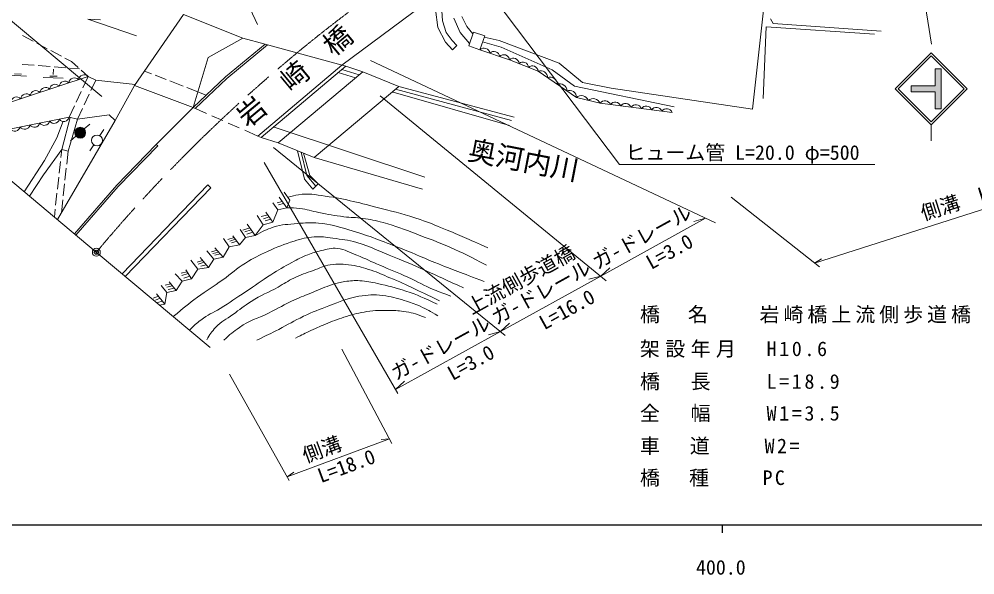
# Model space of a CAD drawing. Units: millimetres, scale not verified. Extents: x 40000 to 680000, y 20000 to 380000.
# Drawn here: x 379851 to 499700, y 198715 to 268380 of the extents above; entities that cross this region are included whole.
import ezdxf
from ezdxf.enums import TextEntityAlignment as Align

# ---------------------------------------------------------------- set-up
doc = ezdxf.new("R2010")
doc.units = ezdxf.units.MM
doc.header["$LTSCALE"] = 1000
doc.header["$PDMODE"] = 32
doc.header["$PDSIZE"] = 500
doc.linetypes.add('CHAIN', pattern=[18.5, 12, -1.5, 3.5, -1.5])
for name, color, linetype, lineweight in [('M-BGD', 7, 'Continuous', 13), ('M-BMK', 2, 'CHAIN', 13), ('M-BMK-SRVR', 3, 'Continuous', 13), ('M-STR-HTXT', 7, 'Continuous', 13), ('M-STR-STR1', 1, 'Continuous', 13), ('M-STR-STRC', 7, 'Continuous', 13), ('M-TTL-BAND', 7, 'Continuous', 25)]:
    doc.layers.add(name, color=color, linetype=linetype, lineweight=lineweight)
doc.layers.add('M-OTRS', color=6, linetype='Continuous')
doc.styles.add('ＭＳ ゴシック', font='')
doc.styles.get('ＭＳ ゴシック').set_extended_font_data('MS Gothic')

msp = doc.modelspace()

# ---------------------------------------------------------------- hatches: boundary and pattern name
at = {"layer": 'M-BGD'}
msp.add_hatch(color=256, dxfattribs=at).paths.add_polyline_path([(388026, 254584, 0.97359), (386975, 253712, 0.01338), (386999, 253684, 1)])
at = {"layer": 'M-STR-STRC'}
msp.add_hatch(color=256, dxfattribs=at).paths.add_polyline_path([(491711, 260014), (494711, 260014), (494711, 262139), (495461, 262139), (495461, 257139), (494711, 257139), (494711, 259264), (491711, 259264)])

# ---------------------------------------------------------------- linework, layer by layer
at = {"layer": 'M-BGD'}
for p, q in [((471816, 257086), (475329, 288872)), ((420320, 262605), (432287, 271506)), ((432351, 267309), (432051, 269574)), ((432856, 269402), (432942, 268157)), ((435142, 266717), (434371, 268496)), ((435383, 268728), (435975, 267453)), ((394589, 266300), (388455, 268370)), ((388455, 268370), (390053, 268291)), ((433307, 265494), (432351, 267309)), ((432942, 268157), (433414, 266708)), ((435975, 267453), (436754, 266530)), ((473535, 267400), (473147, 258417)), ((487103, 266493), (473535, 267400)), ((474052, 268404), (474420, 267825)), ((474420, 267825), (487945, 266874)), ((381612, 265612), (380286, 266315)), ((433414, 266708), (434133, 265709)), ((436340, 265339), (435142, 266717)), ((436234, 265031), (436830, 266752)), ((436830, 266752), (438237, 266264)), ((438237, 266264), (437640, 264543)), ((438183, 266107), (440047, 265703)), ((383379, 264675), (382053, 265378)), ((405899, 260956), (410984, 265153)), ((407900, 265999), (410689, 265233)), ((434184, 264520), (433307, 265494)), ((434133, 265709), (434742, 265057)), ((434742, 265057), (434184, 264520)), ((437640, 264543), (436234, 265031)), ((440300, 264856), (437978, 265517)), ((440047, 265703), (447565, 262864)), ((385146, 263739), (383821, 264441)), ((446677, 262040), (440300, 264856)), ((381735, 262592), (380239, 262707)), ((383729, 262439), (382233, 262554)), ((386399, 263074), (385588, 263504)), ((387269, 262300), (386399, 263074)), ((409783, 253711), (420320, 262605)), ((420814, 262471), (422954, 261788)), ((447565, 262864), (450479, 260448)), ((378590, 261361), (380775, 261232)), ((379262, 261536), (380132, 261490)), ((384129, 261437), (384142, 262121)), ((385723, 262286), (384228, 262401)), ((387432, 262155), (386222, 262248)), ((388512, 261194), (387642, 261968)), ((395555, 261876), (396432, 261534)), ((396898, 261353), (398296, 260808)), ((419878, 261683), (422021, 261003)), ((420307, 262045), (422476, 261386)), ((449503, 259963), (446677, 262040)), ((388512, 261194), (370371, 255215)), ((382854, 261043), (385378, 260990)), ((383709, 261227), (384642, 261240)), ((387849, 259768), (388512, 261194)), ((389485, 260734), (388512, 261194)), ((388863, 259423), (389485, 260734)), ((394392, 260204), (389485, 260734)), ((391882, 255679), (394303, 260075)), ((398761, 260626), (400409, 259984)), ((401940, 257188), (405899, 260956)), ((450479, 260448), (454106, 259732)), ((387006, 257955), (387638, 259315)), ((388007, 257615), (388649, 258971)), ((400874, 259802), (403322, 258848)), ((426669, 259294), (426753, 259244)), ((426753, 259244), (441347, 255063)), ((427056, 259619), (441584, 255674)), ((427451, 259952), (441939, 256108)), ((461991, 257403), (449503, 259963)), ((454106, 259732), (471816, 257086)), ((386132, 256076), (386795, 257501)), ((387171, 255853), (387792, 257164)), ((397047, 252671), (401693, 257298)), ((384581, 253483), (385379, 255578)), ((384652, 243250), (391882, 255679)), ((385195, 252041), (386236, 256054)), ((385997, 251818), (387171, 255853)), ((386132, 256076), (387171, 255853)), ((391133, 256369), (387171, 255853)), ((391882, 255679), (391133, 256369)), ((388014, 254620), (388701, 255223)), ((389972, 253774), (390473, 254538)), ((430747, 248565), (411715, 254882)), ((383034, 250657), (384581, 253483)), ((386288, 253109), (386975, 253712)), ((410185, 253533), (412341, 252863)), ((382889, 248842), (385195, 252041)), ((385195, 252041), (385085, 251037)), ((385195, 252041), (385997, 251818)), ((385997, 251818), (385820, 250201)), ((388713, 251857), (389214, 252621)), ((392269, 247395), (397226, 252497)), ((397047, 252671), (397226, 252497)), ((415649, 248331), (414761, 251875)), ((415203, 251695), (415917, 248770)), ((380494, 246733), (383034, 250657)), ((385030, 250540), (384867, 249049)), ((415527, 251562), (416309, 248792)), ((416839, 251027), (430429, 247065)), ((385765, 249704), (385602, 248213)), ((381172, 246166), (382889, 248842)), ((384813, 248552), (384650, 247061)), ((416674, 247077), (415649, 248331)), ((415917, 248770), (417044, 247433)), ((416309, 248792), (417340, 247717)), ((385548, 247716), (385385, 246225)), ((386972, 241307), (392269, 247395)), ((392774, 236446), (403531, 247591)), ((393158, 236124), (403890, 247243)), ((403531, 247591), (403890, 247243)), ((417340, 247717), (416674, 247077)), ((384595, 246564), (384432, 245073)), ((385330, 245728), (385154, 244112)), ((413418, 244740), (412446, 246068)), ((413787, 245700), (413103, 246699)), ((413418, 244740), (413787, 245700)), ((384378, 244576), (384268, 243572)), ((411670, 245345), (412301, 244464)), ((412837, 245533), (412196, 245332)), ((412301, 244464), (413418, 244740)), ((413021, 245283), (412367, 245095)), ((410473, 242597), (409698, 243780)), ((411044, 243833), (410197, 243636)), ((411203, 243606), (410487, 243360)), ((410802, 244175), (411683, 242926)), ((411683, 242926), (412301, 244464)), ((407915, 241931), (408777, 242218)), ((409448, 241243), (408462, 242676)), ((409448, 241243), (410473, 242597)), ((410473, 242597), (411683, 242926)), ((411426, 243290), (410718, 243081)), ((406812, 241025), (406021, 240774)), ((407502, 240086), (406661, 241230)), ((407502, 240086), (408225, 241006)), ((408225, 241006), (407568, 241992)), ((408154, 241697), (408952, 241964)), ((408225, 241006), (409448, 241243)), ((408417, 241428), (409141, 241689)), ((404399, 239731), (405451, 238535)), ((405451, 238535), (406200, 239836)), ((406200, 239836), (405464, 240875)), ((406200, 239836), (407502, 240086)), ((406987, 240786), (406284, 240546)), ((407174, 240532), (406495, 240336)), ((404255, 238285), (403374, 239350)), ((404666, 239427), (403959, 239225)), ((404896, 239166), (404151, 238980)), ((405451, 238535), (404255, 238285)), ((405092, 238943), (404414, 238781)), ((402269, 237036), (401401, 238180)), ((402841, 238139), (402191, 237931)), ((403040, 237897), (402305, 237651)), ((402559, 238483), (403584, 237233)), ((403309, 237569), (402629, 237405)), ((403584, 237233), (404255, 238285)), ((400310, 235524), (399403, 236431)), ((400890, 236718), (400174, 236514)), ((401047, 236478), (400264, 236234)), ((401262, 236147), (400521, 235910)), ((400745, 236941), (401480, 235813)), ((401480, 235813), (402269, 237036)), ((402269, 237036), (403584, 237233)), ((398391, 234130), (397681, 234985)), ((398866, 235200), (398148, 235034)), ((399063, 234959), (398367, 234779)), ((399548, 234367), (398665, 235446)), ((399548, 234367), (400310, 235524)), ((400310, 235524), (401480, 235813)), ((398141, 232644), (397096, 233956)), ((398141, 232644), (398391, 234130)), ((398391, 234130), (399548, 234367)), ((399318, 234648), (398551, 234473)), ((397348, 233640), (396649, 233412)), ((397550, 233386), (396956, 233167)), ((397821, 233045), (397219, 232877)), ((397449, 232529), (398141, 232644))]:
    msp.add_line(p, q, dxfattribs=at)
for points in [[(410689, 265233), (405733, 261143), (401693, 257298)], [(461732, 256670), (452710, 257829), (449740, 258554), (444921, 261851), (441351, 263297), (437640, 264543)], [(372830, 253154), (375065, 253884), (386132, 256076)], [(397047, 252671), (392085, 247565), (386780, 241467)]]:
    msp.add_lwpolyline(points, dxfattribs=at)
for centre in [(387513, 254134), (389619, 253171)]:
    msp.add_circle(centre, 683, dxfattribs=at)
for centre, radius, start, end in [((438153, 264021), 732, 8.41009, 134.47665), ((439390, 263606), 732, 8.41009, 134.47665), ((440626, 263190), 732, 8.41009, 134.47665), ((441827, 262764), 715, 4.0969, 131.7913), ((443017, 262282), 715, 4.0969, 131.7913), ((444207, 261800), 715, 4.0969, 131.7913), ((388003, 260703), 707, 43.96336, 172.5194), ((445260, 261054), 866, 358.16814, 113.07117), ((384375, 259507), 707, 43.96336, 172.5194), ((385584, 259906), 707, 43.96336, 172.5194), ((386794, 260305), 707, 43.96336, 172.5194), ((446465, 260230), 866, 358.16814, 113.07117), ((447669, 259406), 866, 358.16814, 113.07117), ((380747, 258312), 707, 43.96336, 172.5194), ((381956, 258710), 707, 43.96336, 172.5194), ((383166, 259109), 707, 43.96336, 172.5194), ((448874, 258581), 866, 358.16814, 113.07117), ((379537, 257913), 707, 43.96336, 172.5194), ((450357, 257857), 931, 21.05471, 131.53137), ((451842, 257495), 931, 21.05471, 131.53137), ((453313, 257421), 728, 19.43759, 145.91607), ((454602, 257256), 728, 19.43759, 145.91607), ((455891, 257090), 728, 19.43759, 145.91607), ((457179, 256925), 728, 19.43759, 145.91607), ((458468, 256759), 728, 19.43759, 145.91607), ((459757, 256593), 728, 19.43759, 145.91607), ((461046, 256428), 728, 19.43759, 145.91607), ((381772, 255509), 691, 216.11518, 346.29517), ((383001, 255753), 691, 216.11518, 346.29517), ((384231, 255996), 691, 216.11518, 346.29517), ((385461, 256240), 691, 216.11518, 346.29517), ((379312, 255022), 691, 216.11518, 346.29517), ((380542, 255265), 691, 216.11518, 346.29517)]:
    msp.add_arc(centre, radius, start, end, dxfattribs=at)
for points, knots in [([(413553, 246041), (414134, 246240), (414358, 246274), (414886, 246365), (416178, 246587), (416941, 246380), (418239, 246194), (421008, 245796), (422520, 245335), (425233, 244655), (427173, 244169), (428260, 243884), (430157, 243252), (431334, 242860), (431965, 242562), (433115, 242098), (435290, 241222), (435983, 240889), (438618, 239702)], [0, 0, 0, 0, 1, 1, 1, 2, 2, 2, 3, 3, 3, 4, 4, 4, 5, 5, 5, 6, 6, 6, 6]), ([(413418, 244740), (414176, 244730), (414410, 244713), (415041, 244642), (415991, 244536), (416497, 244318), (417437, 244139), (418657, 243907), (419340, 243760), (420573, 243607), (421493, 243493), (422021, 243533), (422939, 243400), (423942, 243254), (424506, 243164), (425483, 242897), (427147, 242441), (428039, 242053), (429654, 241447), (431306, 240828), (432238, 240494), (433855, 239791), (435694, 238991), (436301, 238667), (438470, 237542)], [0, 0, 0, 0, 1, 1, 1, 2, 2, 2, 3, 3, 3, 4, 4, 4, 5, 5, 5, 6, 6, 6, 7, 7, 7, 8, 8, 8, 8]), ([(409448, 241243), (410420, 241810), (410793, 242002), (411727, 242305), (412860, 242673), (413559, 242636), (414745, 242749), (415780, 242847), (416373, 242920), (417407, 242808), (418912, 242646), (419739, 242399), (421194, 241980), (423585, 241290), (424871, 240729), (427199, 239850), (429094, 239134), (430111, 238622), (431991, 237868), (434391, 236905), (435175, 236620), (438174, 235501)], [0, 0, 0, 0, 1, 1, 1, 2, 2, 2, 3, 3, 3, 4, 4, 4, 5, 5, 5, 6, 6, 6, 7, 7, 7, 7]), ([(399172, 231085), (400586, 232279), (400983, 232614), (402202, 233519), (403417, 234421), (404164, 234832), (405397, 235708), (406521, 236508), (407067, 237076), (408237, 237809), (409275, 238459), (409906, 238743), (411017, 239258), (412286, 239846), (413012, 240158), (414350, 240560), (415308, 240848), (415857, 241028), (416855, 241092), (417765, 241151), (418278, 241034), (419182, 240915), (420361, 240759), (421044, 240733), (422180, 240382), (424070, 239798), (425061, 239275), (426893, 238529), (430333, 237127), (431431, 236589), (435591, 234683)], [0, 0, 0, 0, 1, 1, 1, 2, 2, 2, 3, 3, 3, 4, 4, 4, 5, 5, 5, 6, 6, 6, 7, 7, 7, 8, 8, 8, 9, 9, 9, 10, 10, 10, 10]), ([(401203, 229383), (401827, 230009), (402045, 230199), (402636, 230660), (403508, 231339), (404124, 231533), (405062, 232119), (406326, 232909), (407013, 233386), (408256, 234209), (409501, 235034), (410165, 235549), (411432, 236339), (412439, 236968), (413004, 237324), (414055, 237878), (414819, 238281), (415240, 238531), (416046, 238844), (416685, 239092), (417054, 239210), (417723, 239357), (418505, 239528), (418960, 239733), (419754, 239633), (420757, 239506), (421260, 239159), (422200, 238785), (423341, 238331), (423951, 238008), (425079, 237523), (426449, 236933), (427238, 236653), (428596, 236037), (429892, 235450), (430563, 235001), (431879, 234459), (432696, 234123), (432980, 234010), (433995, 233657)], [0, 0, 0, 0, 1, 1, 1, 2, 2, 2, 3, 3, 3, 4, 4, 4, 5, 5, 5, 6, 6, 6, 7, 7, 7, 8, 8, 8, 9, 9, 9, 10, 10, 10, 11, 11, 11, 12, 12, 12, 13, 13, 13, 13]), ([(403375, 228168), (403803, 228915), (403991, 229185), (404499, 229746), (405202, 230521), (405803, 230728), (406649, 231343), (407546, 231996), (408019, 232407), (408956, 233000), (410218, 233798), (411023, 234072), (412329, 234795), (413105, 235224), (413507, 235524), (414301, 235919), (415221, 236376), (415781, 236533), (416747, 236885), (417561, 237182), (418001, 237435), (418857, 237575), (419883, 237743), (420487, 237666), (421519, 237536), (422503, 237411), (423033, 237203), (423980, 236907), (424925, 236611), (425417, 236339), (426331, 235958), (428816, 234924), (429606, 234499), (432583, 233059)], [0, 0, 0, 0, 1, 1, 1, 2, 2, 2, 3, 3, 3, 4, 4, 4, 5, 5, 5, 6, 6, 6, 7, 7, 7, 8, 8, 8, 9, 9, 9, 10, 10, 10, 11, 11, 11, 11]), ([(405515, 228119), (406357, 228918), (406671, 229165), (407487, 229736), (408782, 230643), (409703, 230821), (411116, 231531), (412391, 232170), (413073, 232594), (414370, 233187), (415240, 233586), (415751, 233754), (416638, 234114), (417615, 234511), (418139, 234799), (419143, 235120), (419737, 235310), (420084, 235381), (420701, 235475), (421426, 235585), (421843, 235644), (422574, 235593), (423446, 235533), (423929, 235424), (424783, 235238), (426193, 234931), (426984, 234747), (428353, 234292), (429932, 233767), (430481, 233490), (432277, 232635)], [0, 0, 0, 0, 1, 1, 1, 2, 2, 2, 3, 3, 3, 4, 4, 4, 5, 5, 5, 6, 6, 6, 7, 7, 7, 8, 8, 8, 9, 9, 9, 10, 10, 10, 10]), ([(409657, 228129), (410988, 228778), (411333, 228947), (412398, 229489), (413623, 230113), (414271, 230538), (415514, 231126), (416735, 231704), (417442, 231980), (418709, 232448), (420142, 232976), (420931, 233371), (422436, 233631), (423606, 233833), (424294, 233867), (425473, 233730), (426541, 233605), (427125, 233423), (428155, 233118), (428943, 232885), (429375, 232717), (430128, 232389), (431040, 231990), (431351, 231793), (432376, 231186)], [0, 0, 0, 0, 1, 1, 1, 2, 2, 2, 3, 3, 3, 4, 4, 4, 5, 5, 5, 6, 6, 6, 7, 7, 7, 8, 8, 8, 8]), ([(414488, 228385), (415423, 228852), (415672, 228976), (416441, 229332), (417258, 229710), (417715, 229926), (418551, 230259), (419457, 230619), (419963, 230830), (420898, 231107), (421885, 231399), (422443, 231566), (423462, 231718), (424545, 231879), (425167, 231865), (426262, 231856), (427089, 231850), (427557, 231836), (428372, 231698), (429348, 231534), (429716, 231378), (430798, 230969)], [0, 0, 0, 0, 1, 1, 1, 2, 2, 2, 3, 3, 3, 4, 4, 4, 5, 5, 5, 6, 6, 6, 7, 7, 7, 7])]:
    msp.add_open_spline(points, degree=3, knots=knots, dxfattribs=at)
at = {"layer": 'M-BMK'}
msp.add_arc((537232, 115597), 192569, 110.36711, 140.08453, dxfattribs=at)
at = {"layer": 'M-BMK-SRVR'}
for p, q in [((369733, 255750), (389533, 239160)), ((389533, 239160), (403797, 227210))]:
    msp.add_line(p, q, dxfattribs=at)
msp.add_circle((389533, 239160), 500, dxfattribs=at)
at = {"layer": 'M-OTRS'}
msp.add_point((389533, 239160), dxfattribs=at)
at = {"layer": 'M-STR-HTXT'}
for p, q in [((392301, 305141), (409736, 267718)), ((438372, 272342), (455142, 250138)), ((376442, 270177), (390225, 258689)), ((467154, 242849), (423923, 263197)), ((425136, 258760), (453483, 235590)), ((411743, 252267), (440791, 228728)), ((479608, 237797), (524344, 252082)), ((410595, 250401), (427345, 221433)), ((455142, 250138), (487142, 250138)), ((469121, 246062), (480215, 237318)), ((465934, 243423), (452785, 236161)), ((465934, 243423), (464440, 243026)), ((479608, 237797), (480485, 238339)), ((452785, 236161), (440198, 229209)), ((452785, 236161), (451290, 235764)), ((452785, 236161), (453917, 237214)), ((440198, 229209), (441329, 230262)), ((440198, 229209), (427048, 221947)), ((440198, 229209), (438703, 228812)), ((420300, 227023), (426590, 215192)), ((406222, 223878), (413710, 210549)), ((427048, 221947), (428180, 223000)), ((413450, 211013), (426277, 215779)), ((426277, 215779), (425253, 215665)), ((413450, 211013), (414300, 211595))]:
    msp.add_line(p, q, dxfattribs=at)
at = {"layer": 'M-STR-STR1'}
for p, q in [((394303, 260075), (400482, 268963)), ((400482, 268963), (407900, 265999)), ((403577, 263554), (407894, 265996)), ((407894, 265996), (403577, 263554)), ((405733, 261143), (410689, 265233)), ((420814, 262471), (410689, 265233)), ((403577, 263554), (401693, 257298)), ((410185, 253533), (420814, 262471)), ((412341, 252863), (422954, 261788)), ((422954, 261788), (427451, 259952)), ((394303, 260075), (401693, 257298)), ((401693, 257298), (405733, 261143)), ((416839, 251027), (427451, 259952)), ((403338, 256568), (401693, 257298)), ((405395, 255656), (404024, 256264)), ((407452, 254744), (406081, 255352)), ((409783, 253711), (408138, 254440)), ((410185, 253533), (409783, 253711)), ((412341, 252863), (416839, 251027))]:
    msp.add_line(p, q, dxfattribs=at)
at = {"layer": 'M-STR-STRC'}
for p, q in [((494281, 265232), (489240, 296120)), ((489711, 259640), (494211, 264140)), ((490065, 259640), (494211, 263786)), ((498712, 259640), (494211, 264140)), ((498358, 259640), (494211, 263786)), ((495461, 262139), (494711, 262139)), ((494711, 260014), (494711, 262139)), ((495461, 257139), (495461, 262139)), ((489711, 259640), (494211, 255139)), ((490065, 259640), (494211, 255493)), ((491711, 259264), (491711, 260014)), ((494711, 260014), (491711, 260014)), ((494711, 259264), (491711, 259264)), ((494211, 255493), (498358, 259640)), ((494212, 255140), (498712, 259640)), ((494711, 257139), (494711, 259264)), ((495461, 257139), (494711, 257139)), ((494211, 255139), (494211, 253139))]:
    msp.add_line(p, q, dxfattribs=at)
at = {"layer": 'M-TTL-BAND'}
for p, q in [((40000, 205000), (579000, 205000)), ((468000, 205000), (468000, 204000))]:
    msp.add_line(p, q, dxfattribs=at)

# ---------------------------------------------------------------- texts
at = {"layer": 'M-BGD', "style": 'ＭＳ ゴシック'}
for s, rotation, p in [('岩\u3000崎\u3000橋', 39.693, (408975, 254097)), ('奥河内川', 349, (435852, 250035))]:
    msp.add_text(s, height=2566, rotation=rotation, dxfattribs=at).set_placement(p, align=Align.BOTTOM_LEFT)
at = {"layer": 'M-STR-HTXT', "style": 'ＭＳ ゴシック'}
msp.add_text('ヒューム管 L=20.0 φ=500', height=1833, dxfattribs=at).set_placement((455883, 250195), align=Align.BOTTOM_LEFT)
for s, rotation, p in [('側溝\u3000L=89.0', 17.709, (493425, 242592)), ('L=3.0', 28.911, (434470, 222535)), ('側溝', 20.385, (415983, 212211)), ('L=18.0', 20.385, (417890, 209691))]:
    msp.add_text(s, height=1833, rotation=rotation, dxfattribs=at).set_placement(p, align=Align.BOTTOM_LEFT)
for s, p in [('ガ-ドレール', (464651, 243123)), ('L=3.0', (464836, 239468)), ('上流側歩道橋', (450010, 238075)), ('ガ-ドレール', (451995, 236176)), ('L=16.0', (452529, 232508)), ('ガ-ドレール', (439407, 229224))]:
    msp.add_text(s, height=1833, rotation=28.911, dxfattribs=at).set_placement(p, align=Align.BOTTOM_RIGHT)
at = {"layer": 'M-STR-HTXT', "char_height": 1833, "attachment_point": 7, "style": 'ＭＳ ゴシック'}
for s, insert in [('\\T1.2;橋\u3000名\u3000\u3000岩崎橋上流側歩道橋', (457703, 230232)), ('\\T1.27;架設年月\u3000H10.6', (457703, 225936)), ('\\T1.27;橋\u3000長\u3000\u3000L=18.9', (457703, 221838)), ('\\T1.27;全\u3000幅\u3000\u3000W1=3.5', (457703, 217858)), ('\\T1.25;車\u3000道\u3000\u3000W2=', (457703, 213760)), ('\\T1.23;橋\u3000種\u3000\u3000PC', (457703, 209780))]:
    msp.add_mtext(s, dxfattribs=dict(at, insert=insert))
at = {"layer": 'M-TTL-BAND', "style": 'ＭＳ ゴシック'}
msp.add_text('400.0', height=1833, dxfattribs=at).set_placement((467844, 198195), align=Align.BOTTOM_CENTER)

doc.saveas('drawing.dxf')
